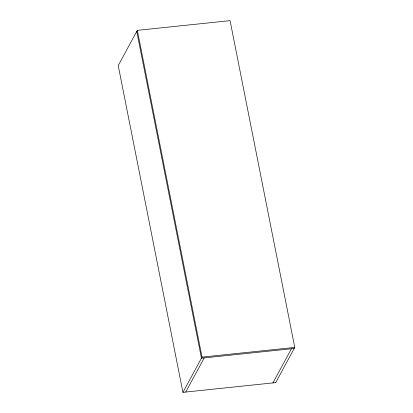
<?xml version="1.0" encoding="UTF-8"?>
<svg xmlns="http://www.w3.org/2000/svg" width="413" height="413" viewBox="0 0 413 413"><rect width="100%" height="100%" fill="white"/><g stroke="black" fill="none" stroke-linecap="round" stroke-linejoin="round"><path stroke-width="0.62" d="M275.672 382.65L294.774 347.421L230.072 20.65L137.328 30.35L118.226 65.579L182.928 392.35L275.693 382.614M182.928 392.35L202.029 357.126L137.328 30.35M185.711 392.061L204.239 357.89M272.89 382.939L291.418 348.768M202.029 357.126L294.774 347.421M294.201 348.479L201.456 358.179L136.755 31.409"/></g></svg>
